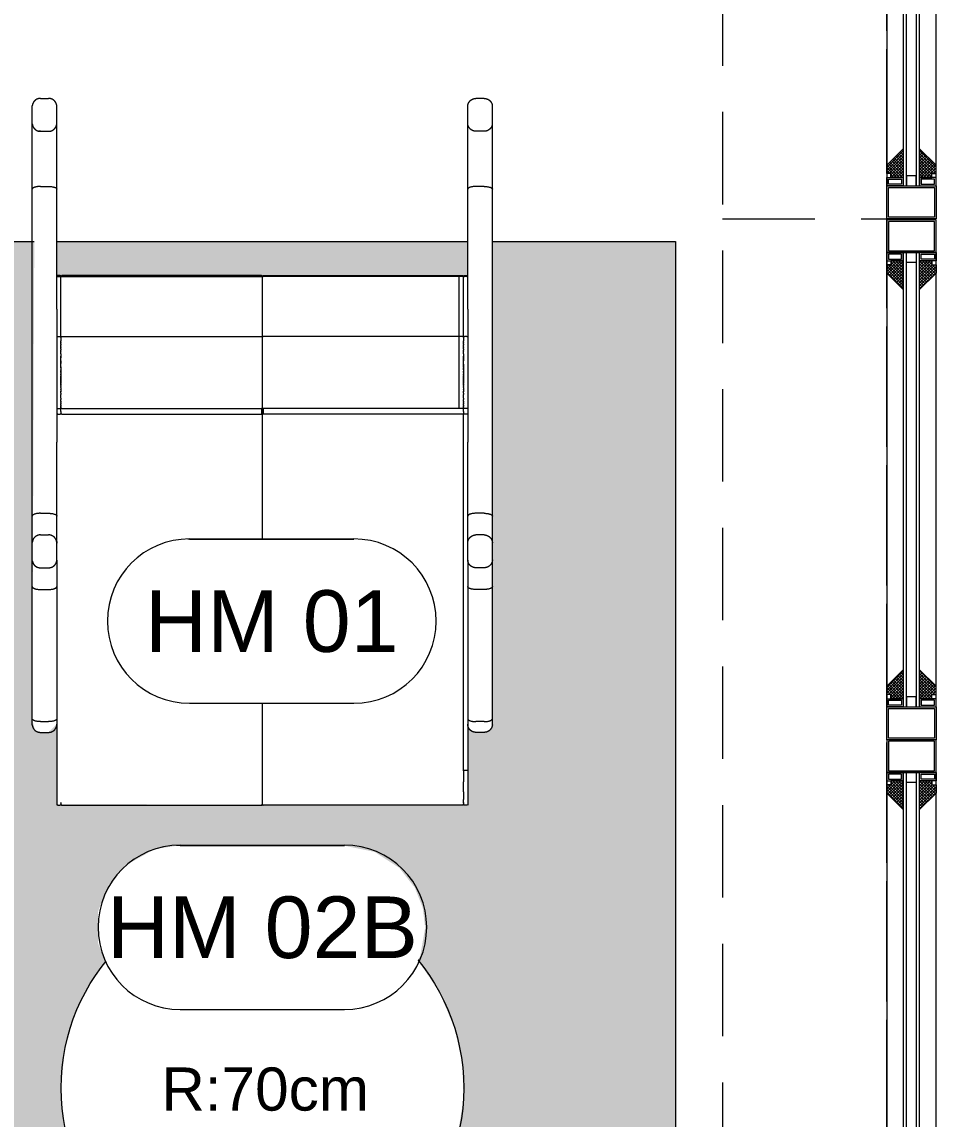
# Model space of a CAD drawing. Header units: millimetres. Extents: x 29001 to 40804, y -8833 to -5892.
# Drawn here: x 29609.3 to 29720.6, y -7716.3 to -7582.8 of the extents above; entities that cross this region are included whole.
import ezdxf
from ezdxf.enums import TextEntityAlignment as Align

# ---------------------------------------------------------------- set-up
doc = ezdxf.new("R2010")
doc.units = ezdxf.units.MM
doc.linetypes.add('( Hidden )', pattern=[0.375, 0.25, -0.125])
doc.layers.get('0').update_dxf_attribs({"lineweight": 0})
for name, color, linetype, lineweight in [('wipeout', 254, 'Continuous', 0), ('xxx_Auto_Duvar_Duvar Plan Kesit', 7, 'Continuous', 0), ('xxx_Auto_Element_Dograma Cam', 140, 'Continuous', 0), ('xxx_Auto_Element_Dograma Ince', 245, 'Continuous', 0), ('xxx_Auto_Element_Dograma Metal', 211, 'Continuous', 0), ('xxx_Auto_Kaplama_Ahşap', 34, 'Continuous', 0), ('xxx_Auto_Kaplama_Ahşap Tarama', 16, 'Continuous', 0), ('xxx_Auto_Kaplama_Aluminyum', 133, 'Continuous', 0), ('xxx_Auto_Kaplama_Hali', 95, 'Continuous', 0), ('xxx_Auto_Kaplama_Mermer Tarama', 45, 'Continuous', 0), ('xxx_Auto_Tefris_Tefris', 32, 'Continuous', 0), ('xxx_Auto_Yardimci_Isaret Genel', 51, 'Continuous', 0)]:
    doc.layers.add(name, color=color, linetype=linetype, lineweight=lineweight)
doc.styles.add('AUTOBAN', font='')
doc.styles.get("Standard").update_dxf_attribs({"font": 'arial.ttf'})
doc.styles.get('AUTOBAN').set_extended_font_data('Helvetica Normal Tr')

# ---------------------------------------------------------------- blocks, each defined once
blk = doc.blocks.new('2x2 kutu profil')
at = {"layer": 'xxx_Auto_Element_Dograma Metal', "linetype": 'Continuous'}
for points in [[(63241.45, 23662.14), (63242.45, 23662.14), (63242.45, 23660.14), (63241.45, 23660.14)], [(63241.65, 23661.94), (63242.25, 23661.94), (63242.25, 23660.34), (63241.65, 23660.34)]]:
    blk.add_lwpolyline(points, close=True, dxfattribs=at)
blk = doc.blocks.new('ahşap çıta')
at = {"layer": 'xxx_Auto_Kaplama_Ahşap Tarama'}
h = blk.add_hatch(dxfattribs=at)
h.set_pattern_fill('ANSI37', color=256, scale=2, angle=90)
h.set_pattern_definition([(135, (10767.26003, -7070.18812), (-0.176776695, -0.176776695), []), (225, (10767.26003, -7070.18812), (0.176776695, -0.176776695), [])])
edge = h.paths.add_edge_path()
edge.add_line((9163.56, 1679.14), (9162.06, 1679.14))
edge.add_line((9162.06, 1679.14), (9162.06, 1679.64))
edge.add_line((9162.06, 1679.64), (9161.56, 1679.64))
edge.add_line((9161.56, 1679.64), (9161.56, 1680.64))
edge.add_line((9161.56, 1680.64), (9163.56, 1682.64))
edge.add_line((9163.56, 1682.64), (9163.56, 1679.14))
at = {"layer": 'xxx_Auto_Kaplama_Ahşap'}
blk.add_lwpolyline([(9163.56, 1679.14), (9162.06, 1679.14), (9162.06, 1679.64), (9161.56, 1679.64), (9161.56, 1680.64), (9163.56, 1682.64), (9163.56, 1679.14)], dxfattribs=at)
blk = doc.blocks.new('TÜM LAYOOUT')
at = {"layer": 'xxx_Auto_Duvar_Duvar Plan Kesit', "color": 253, "linetype": '( Hidden )', "lineweight": 0, "ltscale": 45, "true_color": 0x999999}
for points in [[(549.76, -1481.45), (569.76, -1481.45), (569.76, -731.95), (549.76, -731.95)], [(549.76, -1764.95), (569.76, -1764.95), (569.76, -731.95), (549.76, -731.95)]]:
    blk.add_lwpolyline(points, close=True, dxfattribs=at)
blk.add_lwpolyline([(549.76, -1284.95), (569.76, -1284.95)], dxfattribs=at)
blk.add_lwpolyline([(549.76, -1284.95), (569.76, -1284.95)], dxfattribs=at)
at = {"layer": 'xxx_Auto_Element_Dograma Cam'}
for points in [[(571.76, -1216.35), (571.76, -1280.95), (572.16, -1280.95), (572.16, -1216.35)], [(573.36, -1216.35), (573.36, -1280.95), (573.76, -1280.95), (573.76, -1216.35)], [(571.76, -1289.07), (571.76, -1344.35), (572.16, -1344.35), (572.16, -1289.07)], [(573.36, -1289.07), (573.36, -1344.35), (573.76, -1344.35), (573.76, -1289.07)], [(571.76, -1352.35), (571.76, -1407.65), (572.16, -1407.65), (572.16, -1352.35)], [(573.36, -1352.35), (573.36, -1407.65), (573.76, -1407.65), (573.76, -1352.35)]]:
    blk.add_lwpolyline(points, close=True, dxfattribs=at)
for points in [[(572.16, -1280.95), (573.36, -1280.95), (573.36, -1279.75), (572.16, -1279.75), (572.16, -1280.95)], [(572.16, -1289.07), (573.36, -1289.07), (573.36, -1290.27), (572.16, -1290.27), (572.16, -1289.07)], [(572.16, -1344.35), (573.36, -1344.35), (573.36, -1343.15), (572.16, -1343.15), (572.16, -1344.35)], [(572.16, -1352.35), (573.36, -1352.35), (573.36, -1353.55), (572.16, -1353.55), (572.16, -1352.35)]]:
    blk.add_lwpolyline(points, dxfattribs=at)
at = {"layer": 'xxx_Auto_Element_Dograma Ince'}
for points in [[(569.76, -1216.35), (569.76, -1280.95), (575.76, -1280.95), (575.76, -1216.35)], [(569.76, -1289.07), (569.76, -1344.35), (575.76, -1344.35), (575.76, -1289.07)], [(569.76, -1352.35), (569.76, -1407.65), (575.76, -1407.65), (575.76, -1352.35)]]:
    blk.add_lwpolyline(points, close=True, dxfattribs=at)
at = {"layer": 'xxx_Auto_Element_Dograma Metal', "linetype": 'Continuous'}
for points in [[(575.76, -1284.95), (569.76, -1284.95), (569.76, -1280.95), (575.76, -1280.95)], [(575.56, -1284.75), (569.96, -1284.75), (569.96, -1281.15), (575.56, -1281.15)], [(575.76, -1285.07), (569.76, -1285.07), (569.76, -1289.07), (575.76, -1289.07)], [(575.56, -1285.27), (569.96, -1285.27), (569.96, -1288.87), (575.56, -1288.87)], [(575.76, -1348.35), (569.76, -1348.35), (569.76, -1344.35), (575.76, -1344.35)], [(575.56, -1348.15), (569.96, -1348.15), (569.96, -1344.55), (575.56, -1344.55)], [(575.76, -1348.35), (569.76, -1348.35), (569.76, -1352.35), (575.76, -1352.35)], [(575.56, -1348.55), (569.96, -1348.55), (569.96, -1352.15), (575.56, -1352.15)]]:
    blk.add_lwpolyline(points, close=True, dxfattribs=at)
at = {"layer": 'xxx_Auto_Kaplama_Ahşap', "color": 1}
for p in [(-8591.8, -2959.09), (-8591.8, -3022.49)]:
    blk.add_blockref('ahşap çıta', p, dxfattribs=at)
at = {"layer": 'xxx_Auto_Kaplama_Ahşap', "color": 1, "xscale": -1}
for p in [(9737.33, -2959.09), (9737.33, -3022.49)]:
    blk.add_blockref('ahşap çıta', p, dxfattribs=at)
at = {"layer": 'xxx_Auto_Kaplama_Ahşap', "color": 1, "xscale": -1, "rotation": 180}
for p in [(-8591.8, 389.07), (-8591.8, 325.78)]:
    blk.add_blockref('ahşap çıta', p, dxfattribs=at)
at = {"layer": 'xxx_Auto_Kaplama_Ahşap', "color": 1, "rotation": 180}
for p in [(9737.33, 389.07), (9737.33, 325.78)]:
    blk.add_blockref('ahşap çıta', p, dxfattribs=at)
at = {"layer": 'xxx_Auto_Kaplama_Aluminyum', "color": 1, "linetype": 'Continuous'}
for p, rotation in [((24231.9, -64522.4), 90), ((-23086.38, 61952.38), 270), ((24231.9, -64585.81), 90), ((-23086.38, 61889.1), 270)]:
    blk.add_blockref('2x2 kutu profil', p, dxfattribs=dict(at, rotation=rotation))
at = {"layer": 'xxx_Auto_Kaplama_Aluminyum', "color": 1, "linetype": 'Continuous', "xscale": -1}
for p, rotation in [((-23086.38, -64522.4), 270), ((24231.9, 61952.38), 90), ((-23086.38, -64585.81), 270), ((24231.9, 61889.1), 90)]:
    blk.add_blockref('2x2 kutu profil', p, dxfattribs=dict(at, rotation=rotation))
blk = doc.blocks.new('xxx')
blk.add_wipeout([(0, 0.09), (-50, 0), (-50, 9.56), (-50.29, 9.14), (-50.84, 8.86), (-52, 8.85), (-52.67, 9.11), (-53, 9.76), (-52.99, 85.1), (-52.67, 85.74), (-51.5, 86), (-51, 86), (-50.29, 85.71), (-50, 85), (-49.9, 64.43), (-0.01, 64.35), (0, 85), (0.29, 85.71), (1.5, 86), (2.67, 85.74), (2.67, 85.74), (3, 10.51), (2.67, 9.11), (2, 8.85), (1, 8.85), (0, 9.85)]).dxf.layer = 'wipeout'
at = {"layer": 'xxx_Auto_Tefris_Tefris', "lineweight": 0}
for p, q in [((-52, 86), (-51, 86)), ((2, 86), (1, 86)), ((-53, 82), (-53, 85.1)), ((-50, 84.39), (-50, 85)), ((-50, 84.2), (-50, 84.39)), ((-50, 84), (-50, 84.2)), ((0, 84.39), (0, 85)), ((0, 84.2), (0, 84.39)), ((0, 84), (0, 84.2)), ((3, 82), (3, 85.1)), ((-50, 83.81), (-50, 84)), ((-50, 83.62), (-50, 83.81)), ((-50, 83), (-50, 83.62)), ((-50, 74.95), (-50, 82.91)), ((0, 83.81), (0, 84)), ((0, 83.62), (0, 83.81)), ((0, 83), (0, 83.62)), ((0, 74.95), (0, 82.91)), ((-53, 75.29), (-53, 81.99)), ((-52, 82), (-51, 82)), ((-52, 82), (-51, 82)), ((2, 82), (1, 82)), ((2, 82), (1, 82)), ((3, 75.29), (3, 81.99)), ((-53, 73.21), (-53, 75.29)), ((-52, 75.29), (-51, 75.29)), ((-50, 60.48), (-50, 74.95)), ((0, 60.48), (0, 74.95)), ((2, 75.29), (1, 75.29)), ((3, 73.21), (3, 75.29)), ((-53, 43.22), (-53, 73.21)), ((3, 43.22), (3, 73.21)), ((-49.6, 64.43), (-49.9, 64.43)), ((-49.9, 64.33), (-49.9, 64.43)), ((-49.9, 64.33), (-49.6, 64.33)), ((-49.6, 64.33), (-49.6, 64.43)), ((-49.5, 64.23), (-49.5, 64.33)), ((-49.5, 56.98), (-49.5, 64.23)), ((-25.1, 64.43), (-49.4, 64.43)), ((-49.4, 64.33), (-25.1, 64.33)), ((-48.9, 64.33), (-48.9, 48.27)), ((-25, 64.33), (-25, 64.29)), ((-25, 64.33), (-25, 64.33)), ((-25, 64.33), (-25, 64.33)), ((-25, 64.33), (-25, 64.29)), ((-25, 64.29), (-25, 64.28)), ((-25, 64.29), (-25, 64.28)), ((-25, 64.23), (-25, 56.98)), ((-25, 64.23), (-25, 56.98)), ((-24.9, 64.43), (-0.6, 64.43)), ((-0.6, 64.33), (-24.9, 64.33)), ((-0.5, 64.23), (-0.5, 64.33)), ((-0.5, 56.98), (-0.5, 64.23)), ((-0.4, 64.33), (-0.4, 64.43)), ((-0.4, 64.43), (-0.1, 64.43)), ((-0.1, 64.33), (-0.4, 64.33)), ((-0.1, 64.33), (-0.1, 64.43)), ((-50, 60.36), (-50, 60.48)), ((-50, 60.36), (-50, 57.04)), ((0, 60.36), (0, 60.48)), ((0, 60.36), (0, 57.04)), ((-50, 57.04), (-50, 44.15)), ((-49.9, 57.04), (-49.6, 57.04)), ((-49.5, 56.91), (-49.5, 56.94)), ((-49.5, 56.91), (-49.5, 56.48)), ((-49.5, 56.38), (-49.5, 56.48)), ((-49.5, 56.38), (-49.5, 56.33)), ((-49.5, 56.24), (-49.5, 56.33)), ((-49.5, 56.24), (-49.5, 56.2)), ((-49.5, 56.09), (-49.5, 56.2)), ((-49.5, 56.09), (-49.5, 56.01)), ((-49.4, 57.04), (-25.1, 57.04)), ((-25, 57.24), (-25, 56.98)), ((-25, 57.24), (-25, 56.98)), ((-25, 56.94), (-25, 48.36)), ((-25, 56.94), (-25, 48.36)), ((-0.6, 57.04), (-24.9, 57.04)), ((-0.5, 56.91), (-0.5, 56.94)), ((-0.5, 56.91), (-0.5, 56.48)), ((-0.5, 56.38), (-0.5, 56.48)), ((-0.5, 56.38), (-0.5, 56.33)), ((-0.5, 56.24), (-0.5, 56.33)), ((-0.5, 56.24), (-0.5, 56.2)), ((-0.5, 56.09), (-0.5, 56.2)), ((-0.5, 56.09), (-0.5, 56.01)), ((-0.1, 57.04), (-0.4, 57.04)), ((0, 57.04), (0, 44.15)), ((-49.5, 55.91), (-49.5, 56.01)), ((-49.5, 55.91), (-49.5, 55.86)), ((-49.5, 55.7), (-49.5, 55.86)), ((-49.5, 55.7), (-49.5, 55.64)), ((-49.5, 55.51), (-49.5, 55.64)), ((-49.5, 55.51), (-49.5, 55.4)), ((-49.5, 55.3), (-49.5, 55.4)), ((-49.5, 55.3), (-49.5, 55.26)), ((-49.5, 54.93), (-49.5, 55.26)), ((-49.5, 54.93), (-49.5, 54.41)), ((-0.5, 55.91), (-0.5, 56.01)), ((-0.5, 55.91), (-0.5, 55.86)), ((-0.5, 55.7), (-0.5, 55.86)), ((-0.5, 55.7), (-0.5, 55.64)), ((-0.5, 55.51), (-0.5, 55.64)), ((-0.5, 55.51), (-0.5, 55.4)), ((-0.5, 55.3), (-0.5, 55.4)), ((-0.5, 55.3), (-0.5, 55.26)), ((-0.5, 54.93), (-0.5, 55.26)), ((-0.5, 54.93), (-0.5, 54.41)), ((-49.5, 54.38), (-49.5, 54.62)), ((-49.5, 54.31), (-49.5, 54.41)), ((-49.5, 54.26), (-49.5, 54.38)), ((-49.5, 54.37), (-49.5, 54.07)), ((-49.5, 54.05), (-49.5, 54.31)), ((-49.5, 54.21), (-49.5, 54.26)), ((-49.5, 53.32), (-49.5, 54.21)), ((-49.5, 53.54), (-49.5, 54.07)), ((-49.5, 53.64), (-49.5, 52.5)), ((-49.5, 53.54), (-49.5, 53.31)), ((-0.5, 54.38), (-0.5, 54.62)), ((-0.5, 54.31), (-0.5, 54.41)), ((-0.5, 54.26), (-0.5, 54.38)), ((-0.5, 54.05), (-0.5, 54.31)), ((-0.5, 54.21), (-0.5, 54.26)), ((-0.5, 53.32), (-0.5, 54.21)), ((-0.5, 54.05), (-0.5, 53.75)), ((-0.5, 53.22), (-0.5, 53.75)), ((-49.5, 53.25), (-49.5, 53.31)), ((-49.5, 53.25), (-49.5, 53.17)), ((-49.5, 52.95), (-49.5, 53.17)), ((-49.5, 52.95), (-49.5, 52.8)), ((-49.5, 52.65), (-49.5, 52.8)), ((-49.5, 52.65), (-49.5, 52.47)), ((-49.5, 52.44), (-49.5, 52.5)), ((-49.5, 52.29), (-49.5, 52.47)), ((-49.5, 52.44), (-49.5, 52.2)), ((-49.5, 52.29), (-49.5, 52.15)), ((-49.5, 52.16), (-49.5, 52.2)), ((-49.5, 52.18), (-49.5, 52.16)), ((-49.5, 52.16), (-49.5, 51.93)), ((-49.5, 52.01), (-49.5, 52.15)), ((-0.5, 53.32), (-0.5, 52.18)), ((-0.5, 53.22), (-0.5, 52.98)), ((-0.5, 52.93), (-0.5, 52.98)), ((-0.5, 52.93), (-0.5, 52.85)), ((-0.5, 52.63), (-0.5, 52.85)), ((-0.5, 52.63), (-0.5, 52.48)), ((-0.5, 52.33), (-0.5, 52.48)), ((-0.5, 52.33), (-0.5, 52.14)), ((-0.5, 52.12), (-0.5, 52.18)), ((-0.5, 51.97), (-0.5, 52.14)), ((-0.5, 52.12), (-0.5, 51.88)), ((-49.5, 52.01), (-49.5, 51.91)), ((-49.5, 51.66), (-49.5, 51.95)), ((-49.5, 51.89), (-49.5, 51.93)), ((-49.5, 51.89), (-49.5, 51.66)), ((-49.5, 51.66), (-49.5, 51.63)), ((-49.5, 51.59), (-49.5, 51.66)), ((-49.5, 51.14), (-49.5, 51.63)), ((-49.5, 51.59), (-49.5, 51.4)), ((-49.5, 51.32), (-49.5, 51.4)), ((-49.5, 51.32), (-49.5, 51.13)), ((-49.5, 51.06), (-49.5, 51.13)), ((-49.5, 51.06), (-49.5, 50.94)), ((-49.5, 50.8), (-49.5, 50.94)), ((-49.5, 50.8), (-49.5, 50.61)), ((-25, 51.87), (-25, 51.84)), ((-0.5, 51.97), (-0.5, 51.83)), ((-0.5, 51.66), (-0.5, 51.95)), ((-0.5, 51.84), (-0.5, 51.93)), ((-0.5, 51.89), (-0.5, 51.93)), ((-0.5, 51.69), (-0.5, 51.91)), ((-0.5, 51.89), (-0.5, 51.66)), ((-0.5, 51.84), (-0.5, 51.88)), ((-0.5, 51.85), (-0.5, 51.84)), ((-0.5, 51.69), (-0.5, 51.83)), ((-0.5, 51.66), (-0.5, 51.63)), ((-0.5, 51.59), (-0.5, 51.66)), ((-0.5, 51.14), (-0.5, 51.63)), ((-0.5, 51.59), (-0.5, 51.4)), ((-0.5, 51.32), (-0.5, 51.4)), ((-0.5, 51.32), (-0.5, 51.13)), ((-0.5, 51.06), (-0.5, 51.13)), ((-0.5, 51.06), (-0.5, 50.94)), ((-0.5, 50.8), (-0.5, 50.94)), ((-0.5, 50.8), (-0.5, 50.61)), ((-49.5, 50.56), (-49.5, 50.61)), ((-49.5, 50.56), (-49.5, 50.37)), ((-49.5, 50.33), (-49.5, 50.37)), ((-49.5, 50.33), (-49.5, 50.29)), ((-49.5, 50.11), (-49.5, 50.29)), ((-49.5, 50.11), (-49.5, 49.96)), ((-49.5, 49.9), (-49.5, 49.96)), ((-49.5, 49.8), (-49.5, 49.9)), ((-49.5, 49.51), (-49.5, 49.8)), ((-49.5, 49.51), (-49.5, 49.36)), ((-0.5, 50.56), (-0.5, 50.61)), ((-0.5, 50.56), (-0.5, 50.37)), ((-0.5, 50.33), (-0.5, 50.37)), ((-0.5, 50.33), (-0.5, 50.29)), ((-0.5, 50.11), (-0.5, 50.29)), ((-0.5, 50.11), (-0.5, 49.96)), ((-0.5, 49.9), (-0.5, 49.96)), ((-0.5, 49.8), (-0.5, 49.9)), ((-0.5, 49.51), (-0.5, 49.8)), ((-0.5, 49.51), (-0.5, 49.36)), ((-49.9, 48.26), (-49.6, 48.26)), ((-49.5, 49.17), (-49.5, 49.36)), ((-49.5, 49.17), (-49.5, 49.06)), ((-49.5, 49.01), (-49.5, 49.06)), ((-49.5, 49.01), (-49.5, 48.9)), ((-49.5, 48.88), (-49.5, 48.9)), ((-49.5, 48.88), (-49.5, 48.78)), ((-49.5, 48.65), (-49.5, 48.78)), ((-49.5, 48.65), (-49.5, 48.58)), ((-49.5, 48.56), (-49.5, 48.58)), ((-49.5, 48.56), (-49.5, 48.51)), ((-49.5, 48.49), (-49.5, 48.51)), ((-49.5, 48.39), (-49.5, 48.49)), ((-49.5, 48.42), (-49.5, 48.41)), ((-49.5, 48.37), (-49.5, 48.38)), ((-49.5, 48.37), (-49.5, 48.36)), ((-49.5, 47.88), (-49.5, 48.32)), ((-49.4, 48.26), (-25.1, 48.26)), ((-25.1, 48.27), (-25.1, 47.56)), ((-25, 48.43), (-25, 48.42)), ((-25, 48.43), (-25, 48.42)), ((-25, 48.32), (-25, 47.6)), ((-25, 48.32), (-25, 47.6)), ((-24.9, 48.27), (-24.9, 47.56)), ((-0.6, 48.26), (-24.9, 48.26)), ((-0.5, 49.17), (-0.5, 49.36)), ((-0.5, 49.17), (-0.5, 49.06)), ((-0.5, 49.01), (-0.5, 49.06)), ((-0.5, 49.01), (-0.5, 48.9)), ((-0.5, 48.88), (-0.5, 48.9)), ((-0.5, 48.88), (-0.5, 48.78)), ((-0.5, 48.65), (-0.5, 48.78)), ((-0.5, 48.65), (-0.5, 48.58)), ((-0.5, 48.56), (-0.5, 48.58)), ((-0.5, 48.56), (-0.5, 48.51)), ((-0.5, 48.49), (-0.5, 48.51)), ((-0.5, 48.39), (-0.5, 48.49)), ((-0.5, 48.42), (-0.5, 48.41)), ((-0.5, 48.37), (-0.5, 48.38)), ((-0.5, 48.37), (-0.5, 48.36)), ((-0.5, 47.88), (-0.5, 48.32)), ((-0.1, 48.26), (-0.4, 48.26)), ((-49.9, 47.56), (-49.6, 47.56)), ((-49.5, 47.88), (-49.5, 47.6)), ((-49.5, 4.22), (-49.5, 47.59)), ((-49.4, 47.56), (-25.1, 47.56)), ((-25, 47.59), (-25, 4.22)), ((-25, 47.59), (-25, 4.22)), ((-0.6, 47.56), (-24.9, 47.56)), ((-0.5, 47.88), (-0.5, 47.6)), ((-0.1, 47.56), (-0.4, 47.56)), ((-50, 36.52), (-50, 44.15)), ((0, 36.52), (0, 44.15)), ((-53, 32.88), (-53, 43.22)), ((3, 32.88), (3, 43.22)), ((-50, 35.17), (-50, 36.52)), ((0, 35.17), (0, 36.52)), ((-52, 35.51), (-51, 35.51)), ((-50, 33.84), (-50, 35.17)), ((0, 33.84), (0, 35.17)), ((2, 35.51), (1, 35.51)), ((-50, 33.77), (-50, 33.84)), ((-50, 33.55), (-50, 33.77)), ((-50, 33.32), (-50, 33.55)), ((0, 33.77), (0, 33.84)), ((0, 33.55), (0, 33.77)), ((0, 33.32), (0, 33.55)), ((-53, 31.56), (-53, 32.87)), ((-52, 32.88), (-51, 32.88)), ((-50, 33.28), (-50, 33.32)), ((-50, 33.12), (-50, 33.28)), ((-50, 33.03), (-50, 33.12)), ((-50, 32.93), (-50, 33.03)), ((-50, 32.78), (-50, 32.93)), ((-50, 32.75), (-50, 32.78)), ((-50, 32.41), (-50, 32.75)), ((-50, 32.31), (-50, 32.41)), ((-50, 32.25), (-50, 32.31)), ((-50, 32.2), (-50, 32.25)), ((-50, 32.12), (-50, 32.2)), ((-50, 31.97), (-50, 32.12)), ((0, 33.28), (0, 33.32)), ((0, 33.12), (0, 33.28)), ((0, 33.03), (0, 33.12)), ((0, 32.93), (0, 33.03)), ((0, 32.78), (0, 32.93)), ((0, 32.75), (0, 32.78)), ((0, 32.41), (0, 32.75)), ((0, 32.31), (0, 32.41)), ((0, 32.25), (0, 32.31)), ((0, 32.2), (0, 32.25)), ((0, 32.12), (0, 32.2)), ((0, 31.97), (0, 32.12)), ((2, 32.88), (1, 32.88)), ((3, 31.56), (3, 32.87)), ((-53, 28.88), (-53, 31.56)), ((-50, 31.96), (-50, 32)), ((-50, 31.22), (-50, 31.88)), ((-50, 30.3), (-50, 31.22)), ((0, 31.96), (0, 32)), ((0, 31.22), (0, 31.88)), ((0, 30.3), (0, 31.22)), ((3, 28.88), (3, 31.56)), ((-50, 29.88), (-50, 30.3)), ((-50, 29.82), (-50, 4.19)), ((0, 29.88), (0, 30.3)), ((0, 29.82), (0, 4.19)), ((-52, 28.88), (-51, 28.88)), ((2, 28.88), (1, 28.88)), ((-52, 26.24), (-51, 26.24)), ((2, 26.24), (1, 26.24)), ((-53, 11.53), (-53, 19.87)), ((3, 11.53), (3, 19.87)), ((-53, 10.17), (-53, 11.53)), ((3, 10.17), (3, 11.53)), ((-53, 9.76), (-53, 10.16)), ((-52, 10.16), (-51, 10.16)), ((2, 10.16), (1, 10.16)), ((3, 9.76), (3, 10.16)), ((-52, 8.85), (-51, 8.85)), ((2, 8.85), (1, 8.85)), ((-50, 4.19), (-50, 0)), ((-49.9, 4.19), (-49.6, 4.19)), ((-49.5, 4.21), (-49.5, 4.18)), ((-49.5, 4.21), (-49.5, 2.84)), ((-25, 4.22), (-25, 0.52)), ((-25, 4.22), (-25, 0.52)), ((0, 4.19), (0, 0)), ((-49.5, 1.63), (-49.5, 2.84)), ((-49.5, 1.63), (-49.5, 0.66)), ((-49.5, 0.66), (-49.5, 0.66)), ((-49.5, 0.33), (-49.5, 0.66)), ((-49.5, 0.33), (-49.5, 0.26)), ((-49.5, 0.25), (-49.5, 0.26)), ((-49.5, 0.25), (-49.5, 0.2)), ((-49.5, 0.19), (-49.5, 0.2)), ((-49.5, 0.19), (-49.5, 0.13)), ((-49.5, 0.11), (-49.5, 0.13)), ((-49.5, 0.11), (-49.5, 0.11)), ((-49.5, 0.11), (-49.5, 0.1)), ((-25, 0.52), (-25, 0.1)), ((-25, 0.52), (-25, 0.1)), ((-0.5, 0.33), (-0.5, 0.26)), ((-0.5, 0.25), (-0.5, 0.26)), ((-0.5, 0.25), (-0.5, 0.2)), ((-0.5, 0.19), (-0.5, 0.2)), ((-0.5, 0.19), (-0.5, 0.13)), ((-0.5, 0.11), (-0.5, 0.13)), ((-0.5, 0.11), (-0.5, 0.1)), ((-0.5, 0.11), (-0.5, 0.11)), ((-49.9, 0), (-49.6, 0)), ((-49.4, 0), (-25.1, 0)), ((-0.6, 0), (-24.9, 0)), ((-0.1, 0), (-0.4, 0))]:
    blk.add_line(p, q, dxfattribs=at)
for centre, radius, start, end in [((-52, 83), 1, 259.5159, 270), ((2, 83), 1, 270, 280.4841), ((-49.9, 64.34), 0.0908, 88.6449, 172.4935), ((-49.9, 64.23), 0.1, 89.8132, 154.3415), ((-49.6, 64.23), 0.0992, 0.4419, 90.4352), ((-49.4, 64.33), 0.1, 89.9916, 179.9916), ((-25.1, 64.33), 0.0997, 359.8437, 89.8429), ((-25.1, 64.33), 0.1, 0.0084, 90.0084), ((-25.1, 64.23), 0.0995, 24.5972, 90.1213), ((-25.1, 64.23), 0.0992, 0.4419, 90.4352), ((-24.9, 64.33), 0.1, 89.9916, 179.9916), ((-24.9, 64.33), 0.0997, 90.1571, 180.1563), ((-24.9, 64.23), 0.0992, 89.5648, 179.5581), ((-24.9, 64.23), 0.0995, 89.8787, 155.4028), ((-0.6, 64.33), 0.1, 0.0084, 90.0084), ((-0.4, 64.23), 0.0992, 89.5648, 179.5581), ((-0.1, 64.34), 0.0908, 7.5065, 91.3551), ((-0.1, 64.23), 0.1, 25.6585, 90.1868), ((-49.9, 56.94), 0.1, 89.779, 158.5411), ((-49.6, 56.94), 0.0992, 0.4419, 90.4352), ((-49.4, 56.94), 0.0992, 89.5648, 179.5581), ((-25.1, 56.94), 0.099, 0.5168, 90.2704), ((-25.1, 56.94), 0.0993, 0.685, 90.4324), ((-24.9, 56.94), 0.0993, 89.5676, 179.315), ((-24.9, 56.94), 0.099, 89.7296, 179.4832), ((-0.6, 56.94), 0.0992, 0.4419, 90.4352), ((-0.4, 56.94), 0.0992, 89.5648, 179.5581), ((-0.1, 56.94), 0.1, 21.4589, 90.221), ((-49.4, 48.36), 0.1, 180.0084, 270.0084), ((-25.1, 48.36), 0.0997, 270.1571, 0.1563), ((-25.1, 48.36), 0.1, 269.9916, 359.9916), ((-24.9, 48.36), 0.1, 180.0084, 270.0084), ((-24.9, 48.36), 0.0997, 179.8437, 269.8429), ((-0.6, 48.36), 0.1, 269.9916, 359.9916), ((-49.91, 47.72), 0.159, 238.9282, 273.9151), ((-49.58, 47.66), 0.0994, 257.3098, 321.8188), ((-49.42, 47.66), 0.0994, 218.1812, 282.6902), ((-25.08, 47.66), 0.0986, 257.2987, 322.0388), ((-25.08, 47.66), 0.0994, 257.3098, 321.8188), ((-24.92, 47.66), 0.0994, 218.1812, 282.6902), ((-24.92, 47.66), 0.0986, 217.9612, 282.7013), ((-0.58, 47.66), 0.0994, 257.3098, 321.8188), ((-0.42, 47.66), 0.0994, 218.1812, 282.6902), ((-0.09, 47.72), 0.159, 266.0849, 301.0718), ((-52, 31.88), 1, 169.5159, 176.9385), ((-51, 31.88), 1, 0.6267, 10.4841), ((1, 31.88), 1, 169.5159, 179.3733), ((2, 31.88), 1, 3.0615, 10.4841), ((-52, 29.88), 1, 183.0668, 190.4841), ((2, 29.88), 1, 349.5159, 356.9332), ((-49.91, 4.34), 0.151, 236.7925, 274.6087), ((-49.59, 4.33), 0.137, 264.0059, 307.0564), ((-49.42, 4.29), 0.0994, 218.1812, 282.6902), ((-49.9, 0.09), 0.0952, 183.395, 270.6942), ((-49.6, 0.1), 0.1, 270.0008, 0.0008), ((-0.4, 0.1), 0.1, 179.9992, 269.9992), ((-0.1, 0.09), 0.0952, 269.3058, 356.605)]:
    blk.add_arc(centre, radius, start, end, dxfattribs=at)
for points, weights, knots in [([(-52, 86), (-52.19, 86), (-52.37, 85.93), (-52.56, 85.86), (-52.71, 85.71), (-52.85, 85.56), (-52.93, 85.37), (-52.98, 85.24), (-52.99, 85.1)], [1, 0.982280875514, 1, 0.979214849471, 1, 0.979224264406, 1, 0.987143915758, 1], [0, 0, 0, 0.376964, 0.376964, 0.785439, 0.785439, 1.193959, 1.193959, 1.476856, 1.476856, 1.476856]), ([(-50, 85), (-50, 85.19), (-50.07, 85.37), (-50.15, 85.56), (-50.29, 85.71), (-50.44, 85.86), (-50.63, 85.93), (-50.81, 86), (-51, 86)], [1, 0.985220570315, 1, 0.979224264406, 1, 0.979214849471, 1, 0.982280875515, 1], [0, 0, 0, 0.376692, 0.376692, 0.785213, 0.785213, 1.193688, 1.193688, 1.570652, 1.570652, 1.570652]), ([(0, 85), (0, 85.19), (0.07, 85.37), (0.15, 85.56), (0.29, 85.71), (0.44, 85.86), (0.63, 85.93), (0.81, 86), (1, 86)], [1, 0.985220570315, 1, 0.979224264406, 1, 0.979214849471, 1, 0.982280875515, 1], [0, 0, 0, 0.376692, 0.376692, 0.785213, 0.785213, 1.193688, 1.193688, 1.570652, 1.570652, 1.570652]), ([(2, 86), (2.19, 86), (2.37, 85.93), (2.56, 85.86), (2.71, 85.71), (2.85, 85.56), (2.93, 85.37), (2.98, 85.24), (2.99, 85.1)], [1, 0.982280875514, 1, 0.979214849471, 1, 0.979224264406, 1, 0.987143915758, 1], [0, 0, 0, 0.376964, 0.376964, 0.785439, 0.785439, 1.193959, 1.193959, 1.476856, 1.476856, 1.476856]), ([(-52.99, 82.91), (-52.98, 82.77), (-52.93, 82.63), (-52.85, 82.44), (-52.71, 82.3), (-52.56, 82.15), (-52.37, 82.07), (-52.19, 82), (-52, 82)], [1, 0.987170093355, 1, 0.979224264406, 1, 0.979214849471, 1, 0.982280875515, 1], [0, 0, 0, 0.282314, 0.282314, 0.690835, 0.690835, 1.09931, 1.09931, 1.476274, 1.476274, 1.476274]), ([(-51, 82), (-50.81, 82), (-50.63, 82.07), (-50.44, 82.15), (-50.29, 82.3), (-50.15, 82.44), (-50.07, 82.63), (-50, 82.81), (-50, 83)], [1, 0.982280875514, 1, 0.979214849471, 1, 0.979224264406, 1, 0.985220570314, 1], [0, 0, 0, 0.376964, 0.376964, 0.785439, 0.785439, 1.193959, 1.193959, 1.570652, 1.570652, 1.570652]), ([(1, 82), (0.81, 82), (0.63, 82.07), (0.44, 82.15), (0.29, 82.3), (0.15, 82.44), (0.07, 82.63), (0, 82.81), (0, 83)], [1, 0.982280875514, 1, 0.979214849471, 1, 0.979224264406, 1, 0.985220570314, 1], [0, 0, 0, 0.376964, 0.376964, 0.785439, 0.785439, 1.193959, 1.193959, 1.570652, 1.570652, 1.570652]), ([(2.99, 82.91), (2.98, 82.77), (2.93, 82.63), (2.85, 82.44), (2.71, 82.3), (2.56, 82.15), (2.37, 82.07), (2.19, 82), (2, 82)], [1, 0.987170093355, 1, 0.979224264406, 1, 0.979214849471, 1, 0.982280875515, 1], [0, 0, 0, 0.282314, 0.282314, 0.690835, 0.690835, 1.09931, 1.09931, 1.476274, 1.476274, 1.476274]), ([(-52, 32.88), (-52.19, 32.88), (-52.37, 32.81), (-52.56, 32.73), (-52.71, 32.58), (-52.97, 32.32), (-52.99, 31.96)], [1, 0.982287494239, 1, 0.97921816933, 1, 0.934171018427, 1], [0, 0, 0, 0.37696, 0.37696, 0.78541, 0.78541, 1.491472, 1.491472, 1.491472]), ([(-50, 31.88), (-50, 32.29), (-50.29, 32.58), (-50.44, 32.73), (-50.63, 32.81), (-50.81, 32.88), (-51, 32.88)], [1, 0.923887992288, 1, 0.97921816933, 1, 0.982287494239, 1], [0, 0, 0, 0.785453, 0.785453, 1.193902, 1.193902, 1.570863, 1.570863, 1.570863]), ([(0, 31.88), (0, 32.29), (0.29, 32.58), (0.44, 32.73), (0.63, 32.81), (0.81, 32.88), (1, 32.88)], [1, 0.923887992288, 1, 0.97921816933, 1, 0.982287494239, 1], [0, 0, 0, 0.785453, 0.785453, 1.193902, 1.193902, 1.570863, 1.570863, 1.570863]), ([(2, 32.88), (2.19, 32.88), (2.37, 32.81), (2.56, 32.73), (2.71, 32.58), (2.97, 32.32), (2.99, 31.96)], [1, 0.982287494239, 1, 0.97921816933, 1, 0.934171018427, 1], [0, 0, 0, 0.37696, 0.37696, 0.78541, 0.78541, 1.491472, 1.491472, 1.491472]), ([(-52.99, 29.74), (-52.94, 29.41), (-52.71, 29.17), (-52.56, 29.02), (-52.37, 28.95), (-52.19, 28.88), (-52, 28.88)], [1, 0.948655258828, 1, 0.979219169507, 1, 0.982289487488, 1], [0, 0, 0, 0.643698, 0.643698, 1.05214, 1.05214, 1.4291, 1.4291, 1.4291]), ([(-51, 28.88), (-50.81, 28.88), (-50.63, 28.95), (-50.44, 29.02), (-50.29, 29.17), (-50, 29.46), (-50, 29.88)], [1, 0.98228948754, 1, 0.979219169533, 1, 0.923881730462, 1], [0, 0, 0, 0.376959, 0.376959, 0.785402, 0.785402, 1.570815, 1.570815, 1.570815]), ([(1, 28.88), (0.81, 28.88), (0.63, 28.95), (0.44, 29.02), (0.29, 29.17), (0, 29.46), (0, 29.88)], [1, 0.98228948754, 1, 0.979219169533, 1, 0.923881730462, 1], [0, 0, 0, 0.376959, 0.376959, 0.785402, 0.785402, 1.570815, 1.570815, 1.570815]), ([(2.99, 29.74), (2.94, 29.41), (2.71, 29.17), (2.56, 29.02), (2.37, 28.95), (2.19, 28.88), (2, 28.88)], [1, 0.948655258828, 1, 0.979219169507, 1, 0.982289487488, 1], [0, 0, 0, 0.643698, 0.643698, 1.05214, 1.05214, 1.4291, 1.4291, 1.4291]), ([(-53, 19.87), (-53, 23.06), (-53, 26.24), (-53, 28.88), (-53, 28.88)], [1, 1, 1, 0.818967931907, 1], [230.561074, 230.561074, 230.561074, 237.3441, 237.3441, 242.231296, 242.231296, 242.231296]), ([(3, 19.87), (3, 23.06), (3, 26.24), (3, 28.88), (3, 28.88)], [1, 1, 1, 0.818967931907, 1], [230.561074, 230.561074, 230.561074, 237.3441, 237.3441, 242.231296, 242.231296, 242.231296]), ([(-53, 9.76), (-52.98, 9.61), (-52.93, 9.48), (-52.85, 9.29), (-52.71, 9.14), (-52.56, 8.99), (-52.37, 8.92), (-52.19, 8.85), (-52, 8.85)], [1, 0.991041768975, 1, 0.979245961355, 1, 0.979193205073, 1, 0.982237625698, 1], [0, 0, 0, 0.285121, 0.285121, 0.694016, 0.694016, 1.102656, 1.102656, 1.479643, 1.479643, 1.479643]), ([(-51, 8.85), (-50.81, 8.85), (-50.63, 8.92), (-50.44, 8.99), (-50.29, 9.14), (-50.15, 9.29), (-50.07, 9.48), (-50, 9.66), (-50, 9.85)], [1, 0.982237625698, 1, 0.979193205073, 1, 0.979245961355, 1, 0.985255997236, 1], [0, 0, 0, 0.376987, 0.376987, 0.785628, 0.785628, 1.194522, 1.194522, 1.571627, 1.571627, 1.571627]), ([(1, 8.85), (0.81, 8.85), (0.63, 8.92), (0.44, 8.99), (0.29, 9.14), (0.15, 9.29), (0.07, 9.48), (0, 9.66), (0, 9.85)], [1, 0.982237625698, 1, 0.979193205073, 1, 0.979245961355, 1, 0.985255997236, 1], [0, 0, 0, 0.376987, 0.376987, 0.785628, 0.785628, 1.194522, 1.194522, 1.571627, 1.571627, 1.571627]), ([(3, 9.76), (2.98, 9.61), (2.93, 9.48), (2.85, 9.29), (2.71, 9.14), (2.56, 8.99), (2.37, 8.92), (2.19, 8.85), (2, 8.85)], [1, 0.991041768975, 1, 0.979245961355, 1, 0.979193205073, 1, 0.982237625698, 1], [0, 0, 0, 0.285121, 0.285121, 0.694016, 0.694016, 1.102656, 1.102656, 1.479643, 1.479643, 1.479643])]:
    blk.add_rational_spline(points, weights, degree=2, knots=knots, dxfattribs=at)
for points, weights in [([(-52, 75.29), (-53, 75.29), (-53, 74.95)], [1, 0.707106781187, 1]), ([(-51, 75.29), (-50, 75.29), (-50, 74.95)], [1, 0.707106781187, 1]), ([(1, 75.29), (0, 75.29), (0, 74.95)], [1, 0.707106781187, 1]), ([(2, 75.29), (3, 75.29), (3, 74.95)], [1, 0.707106781187, 1]), ([(-49.4, 64.42), (-49.4, 64.46), (-49.4, 64.33)], [0.922772295821, 0.95423543456, 1]), ([(-0.6, 64.42), (-0.6, 64.46), (-0.6, 64.33)], [0.922772295821, 0.95423543456, 1]), ([(-52, 35.51), (-53, 35.51), (-53, 35.17)], [1, 0.707106781187, 1]), ([(-51, 35.51), (-50, 35.51), (-50, 35.17)], [1, 0.707106781186, 1]), ([(1, 35.51), (0, 35.51), (0, 35.17)], [1, 0.707106781186, 1]), ([(2, 35.51), (3, 35.51), (3, 35.17)], [1, 0.707106781187, 1]), ([(-53, 26.59), (-53, 26.24), (-52, 26.24)], [1, 0.707106781186, 1]), ([(-51, 26.24), (-50, 26.24), (-50, 26.59)], [1, 0.707106792288, 0.999999977797]), ([(1, 26.24), (0, 26.24), (0, 26.59)], [1, 0.707106792288, 0.999999977797]), ([(3, 26.59), (3, 26.24), (2, 26.24)], [1, 0.707106781186, 1]), ([(-52, 10.16), (-53, 10.16), (-53, 10.51)], [1, 0.707106781173, 1]), ([(-50, 10.51), (-50, 10.16), (-51, 10.16)], [1, 0.707106781187, 1]), ([(0, 10.51), (0, 10.16), (1, 10.16)], [1, 0.707106781187, 1]), ([(2, 10.16), (3, 10.16), (3, 10.51)], [1, 0.707106781173, 1])]:
    blk.add_rational_spline(points, weights, degree=2, dxfattribs=at)
for points, knots in [([(-49.5, 64.33), (-49.5, 64.33), (-49.52, 64.4), (-49.55, 64.42), (-49.57, 64.43), (-49.6, 64.43)], [0, 0, 0, 0, 0.0377578, 0.0377578, 0.1616229, 0.1616229, 0.1616229, 0.1616229]), ([(-0.5, 64.33), (-0.5, 64.33), (-0.48, 64.4), (-0.45, 64.42), (-0.43, 64.43), (-0.4, 64.43)], [0, 0, 0, 0, 0.0377578, 0.0377578, 0.1616229, 0.1616229, 0.1616229, 0.1616229]), ([(-50, 48.36), (-49.99, 48.34), (-49.98, 48.3), (-49.95, 48.27), (-49.93, 48.26), (-49.9, 48.26)], [0, 0, 0, 0, 0.0654235, 0.0654235, 0.1562552, 0.1562552, 0.1562552, 0.1562552]), ([(-49.6, 48.26), (-49.57, 48.26), (-49.55, 48.27), (-49.52, 48.29), (-49.5, 48.35), (-49.5, 48.36)], [0, 0, 0, 0, 0.1273024, 0.1273024, 0.1602474, 0.1602474, 0.1602474, 0.1602474]), ([(-0.4, 48.26), (-0.43, 48.26), (-0.45, 48.27), (-0.48, 48.29), (-0.5, 48.35), (-0.5, 48.36)], [0, 0, 0, 0, 0.1273024, 0.1273024, 0.1602474, 0.1602474, 0.1602474, 0.1602474]), ([(0, 48.36), (-0.01, 48.34), (-0.02, 48.3), (-0.05, 48.27), (-0.07, 48.26), (-0.1, 48.26)], [0, 0, 0, 0, 0.0654235, 0.0654235, 0.1562552, 0.1562552, 0.1562552, 0.1562552]), ([(-49.5, 0.1), (-49.49, 0.08), (-49.48, 0.05), (-49.45, 0.01), (-49.43, 0), (-49.4, 0)], [0, 0, 0, 0, 0.0654225, 0.0654225, 0.1562537, 0.1562537, 0.1562537, 0.1562537]), ([(-25, 0.1), (-25.01, 0.08), (-25.02, 0.05), (-25.05, 0.01), (-25.07, 0), (-25.1, 0)], [0, 0, 0, 0, 0.065385, 0.065385, 0.1558316, 0.1558316, 0.1558316, 0.1558316]), ([(-25.1, 0), (-25.07, 0), (-25.05, 0.01), (-25.02, 0.05), (-25.01, 0.08), (-25, 0.1)], [0, 0, 0, 0, 0.0908312, 0.0908312, 0.1562537, 0.1562537, 0.1562537, 0.1562537]), ([(-24.9, 0), (-24.93, 0), (-24.95, 0.01), (-24.98, 0.05), (-24.99, 0.08), (-25, 0.1)], [0, 0, 0, 0, 0.0908312, 0.0908312, 0.1562537, 0.1562537, 0.1562537, 0.1562537]), ([(-25, 0.1), (-24.99, 0.08), (-24.98, 0.05), (-24.95, 0.01), (-24.93, 0), (-24.9, 0)], [0, 0, 0, 0, 0.065385, 0.065385, 0.1558316, 0.1558316, 0.1558316, 0.1558316]), ([(-0.5, 0.1), (-0.51, 0.08), (-0.52, 0.05), (-0.55, 0.01), (-0.57, 0), (-0.6, 0)], [0, 0, 0, 0, 0.0654225, 0.0654225, 0.1562537, 0.1562537, 0.1562537, 0.1562537])]:
    blk.add_open_spline(points, degree=3, knots=knots, dxfattribs=at)
blk = doc.blocks.new('msasa')
blk.add_wipeout([(5.09, 124.12), (12.02, 123.66), (17, 122.45), (23.04, 119.85), (29.4, 115.39), (33.18, 111.49), (36.89, 106.05), (39.68, 99.52), (41.01, 93.24), (41.2, 87.32), (40.07, 80.14), (36.97, 72.37), (34.17, 68.03), (31.22, 64.62), (25.26, 59.75), (20.23, 57.05), (16.32, 55.62), (11.79, 54.58), (8.45, 54.21), (3.44, 54.26), (-0.3, 54.76), (-3.63, 55.57), (-7.17, 56.82), (-10.96, 58.66), (-14.68, 61.09), (-17.75, 63.67), (-21.18, 67.41), (-23.79, 71.18), (-25.64, 74.72), (-27.08, 78.47), (-28.25, 83.21), (-28.75, 88.83), (-28.17, 95.49), (-27.41, 98.75), (-25.85, 103.1), (-24, 106.76), (-20.72, 111.46), (-16.72, 115.55), (-12.55, 118.67), (-6.08, 121.9), (-0.58, 123.47), (2.73, 123.97)]).dxf.layer = 'wipeout'
at = {"layer": 'xxx_Auto_Tefris_Tefris'}
blk.add_circle((6.25, 89.14), 35, dxfattribs=at)
at = {"color": 251, "lineweight": 0, "true_color": 0x636466}
blk.add_text('R:70cm', height=7.5, dxfattribs=at).set_placement((-11.32, 85.21))
blk = doc.blocks.new('MOBİLYALAR')
at = {"true_color": 0x454545}
h = blk.add_hatch(dxfattribs=at)
h.set_pattern_fill('DOTS', color=250)
h.set_pattern_definition([(0, (-5631.271, 42917.2123), (0.79375, 1.5875), [0, -1.5875])])
h.paths.add_polyline_path([(371.72, -1287.71), (544.07, -1287.71), (544.07, -1493.52), (371.72, -1493.52)])
at = {"layer": 'xxx_Auto_Kaplama_Hali', "lineweight": 0}
blk.add_lwpolyline([(371.72, -1287.71), (544.07, -1287.71), (544.07, -1493.52), (371.72, -1493.52)], close=True, dxfattribs=at)
at = {"color": 240, "true_color": 0xed1f24, "xscale": -1}
blk.add_blockref('xxx', (468.78, -1356.31), dxfattribs=at)
at = {"color": 240, "lineweight": 0, "true_color": 0xed1f24, "xscale": 0.7, "yscale": 0.7, "zscale": 0.7}
blk.add_blockref('msasa', (489.42, -1453.14), dxfattribs=at)
blk = doc.blocks.new('_TagSlot')
at = {"color": 0, "linetype": 'ByBlock', "lineweight": -2, "transparency": 16777216}
for p, q in [((-4, 4), (4, 4)), ((-4, -4), (4, -4))]:
    blk.add_line(p, q, dxfattribs=at)
for centre, start, end in [((-4, 0), 90, 270), ((4, 0), 270, 90)]:
    blk.add_arc(centre, 4, start, end, dxfattribs=at)
at = {"layer": 'xxx_Auto_Kaplama_Mermer Tarama', "color": 0, "transparency": 16777216, "style": 'AUTOBAN'}
blk.add_attdef('TAGNUMBER', text='', height=3, dxfattribs=at).set_placement((0, -1.5), align=Align.CENTER)
blk = doc.blocks.new('key planxx')
for points in [[(-993.53, -680.53), (-973.53, -680.53), (-969.7, -681.29), (-966.68, -683.24), (-964.79, -685.66), (-963.83, -688.09), (-963.53, -690.53), (-964.14, -693.96), (-966.04, -697.16), (-967.39, -698.43), (-970.17, -699.95), (-973.53, -700.53), (-995.16, -700.39), (-997.52, -699.69), (-1000.29, -697.89), (-1001.48, -696.59), (-1003.35, -692.41), (-1003.33, -688.53), (-1002.02, -685.25), (-1000.16, -683.04), (-996.46, -680.97)], [(-994.67, -717.78), (-974.67, -717.78), (-970.84, -718.55), (-967.82, -720.5), (-965.93, -722.92), (-964.97, -725.35), (-964.67, -727.78), (-965.27, -731.22), (-967.18, -734.41), (-968.53, -735.68), (-971.31, -737.2), (-974.67, -737.78), (-996.29, -737.65), (-998.66, -736.95), (-1001.43, -735.15), (-1002.62, -733.85), (-1004.49, -729.67), (-1004.47, -725.79), (-1003.16, -722.51), (-1001.3, -720.3), (-997.6, -718.22)]]:
    blk.add_wipeout(points).translate(0, 0, -9.93)
at = {"layer": 'xxx_Auto_Yardimci_Isaret Genel', "xscale": 2.5, "yscale": 2.5, "zscale": 2.5}
for p, values in [((-983.34, -690.47, -9.93), {'TAGNUMBER': 'HM 01'}), ((-984.48, -727.73, -9.93), {'TAGNUMBER': 'HM 02B'})]:
    blk.add_blockref('_TagSlot', p, dxfattribs=at).add_auto_attribs(values)

msp = doc.modelspace()

# ---------------------------------------------------------------- block references
at = {"color": 6}
msp.add_blockref('TÜM LAYOOUT', (29144.79, -6321.8), dxfattribs=at)

# ---------------------------------------------------------------- next in the draw order: block references
msp.add_blockref('MOBİLYALAR', (29144.79, -6321.8), dxfattribs=at)

# ---------------------------------------------------------------- next in the draw order: block references
msp.add_blockref('key planxx', (30623.06, -6965.25), dxfattribs=at)

doc.saveas('drawing.dxf')
